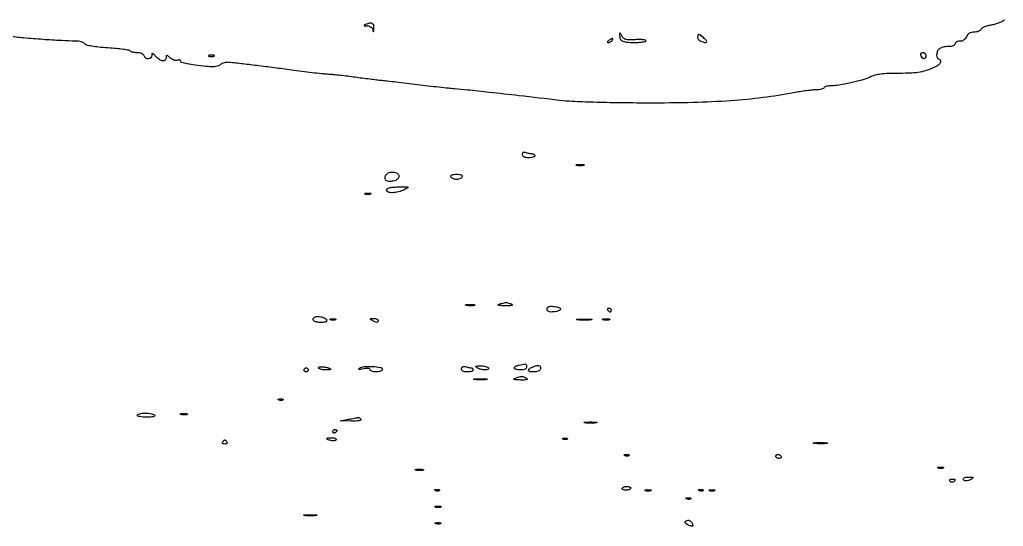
# Model space of a CAD drawing. Extents: x 0 to 1897, y 0 to 3427.
# Drawn here: x 506.9 to 984.4, y 2029 to 2275.1 of the extents above; entities that cross this region are included whole.
import ezdxf

# ---------------------------------------------------------------- set-up
doc = ezdxf.new("R2010")
doc.units = 0
doc.header["$MEASUREMENT"] = 0

msp = doc.modelspace()

# ---------------------------------------------------------------- linework, layer by layer
msp.add_lwpolyline([(985.072082, 2275.072082, -0.07165), (984.018776, 2274.284008, -0.028687), (982.387208, 2273.512052, -0.027667), (980.505462, 2272.869085, -0.03128), (978.639372, 2272.468629, 0.026531), (976.875412, 2272.107567, 0.033779), (975.300441, 2271.581297, 0.035914), (974.091618, 2270.979659, 0.169285), (973.598675, 2270.396547, -0.142658), (973.191832, 2269.861162, -0.060196), (972.399379, 2269.410236, -0.052804), (971.37717, 2269.10344, -0.04655), (970.268513, 2269, 0.051), (968.95123, 2268.865286, 0.083363), (967.907316, 2268.46019, 0.089065), (967.099577, 2267.760038, 0.066285), (966.485048, 2266.75, -0.064002), (965.919041, 2265.810114, -0.077719), (965.164537, 2265.113117, -0.080689), (964.258056, 2264.697775, -0.076127), (963.24792, 2264.579401, 0.056858), (962.384888, 2264.511699, 0.079067), (961.6578, 2264.24655, 0.10036), (961.173036, 2263.831949, 0.167338), (961, 2263.329401, -0.198827), (960.770293, 2262.774582, -0.101033), (960.12942, 2262.350712, -0.06566), (959.093593, 2262.084204, -0.030183), (957.7, 2262, 0.03271), (956.348636, 2261.9115, 0.032464), (955.016875, 2261.6475, 0.034257), (953.887529, 2261.26182, 0.097261), (953.2, 2260.8, 0.106751), (952.370441, 2259.513435, 0.079759), (952.032852, 2257.855074, 0.104548), (952.26021, 2256.50382, 0.308176), (953, 2256, -0.26246), (953.817501, 2255.53913, -0.220833), (953.92752, 2254.537694, -0.116492), (953.126115, 2253.251458, -0.08698), (951.75, 2252.293492, -0.021322), (947.503993, 2250.538367, -0.042069), (943.984688, 2249.58237, -0.034798), (939.945594, 2249.129787, -0.010505), (933.768671, 2249, 0.008885), (928.610327, 2248.908329, 0.023483), (924.931355, 2248.604134, 0.032079), (922.069379, 2248.043057, 0.042298), (919.565724, 2247.151021, -0.037162), (915.688701, 2245.724688, -0.015279), (910.255317, 2244.350739, -0.015223), (904.770849, 2243.314836, -0.039079), (900.748822, 2243, 0.034999), (899.696476, 2242.926249, 0.039687), (898.70928, 2242.70625, 0.04349), (897.917468, 2242.384905, 0.137041), (897.5, 2242, -0.157571), (897.045443, 2241.613505, -0.036362), (896.078565, 2241.29375, -0.034081), (894.857907, 2241.073447, -0.027612), (893.528951, 2241, 0.026068), (891.746201, 2240.90699, 0.006959), (888.922928, 2240.571808, 0.007035), (885.720088, 2240.100335, 0.007206), (882.557362, 2239.542326, -0.016137), (867.795171, 2237.208813, -0.013687), (852.079642, 2235.677502, -0.011529), (833.901952, 2234.827926, -0.006231), (811.5, 2234.57735, -0.003153), (798.006164, 2234.679677, -0.003999), (785.545053, 2234.952458, -0.004036), (775.138703, 2235.347649, -0.017638), (769, 2235.847847, 0.000474), (749.253614, 2238.141306, 0.001189), (734.843516, 2239.766407, 0.001473), (724.308903, 2240.89767, 0.006264), (718, 2241.476563, -0.005964), (715.07479, 2241.743207, -0.001609), (710.44375, 2242.236176, -0.001629), (705.189059, 2242.829977, -0.001688), (700, 2243.451254, 0.000783), (694.859946, 2244.076098, 0.000799), (689.752286, 2244.680603, 0.000775), (685.313102, 2245.191826, 0.00333), (682.667358, 2245.474528, -0.004533), (680.253288, 2245.738353, -0.001674), (676.855143, 2246.152468, -0.001659), (673.148502, 2246.629271, -0.001996), (669.667358, 2247.10296, 0.003969), (666.210468, 2247.559463, 0.003438), (662.577286, 2247.98459, 0.003461), (659.280699, 2248.324295, 0.010098), (657, 2248.496971, -0.012064), (654.497046, 2248.696375, -0.002562), (650.15, 2249.170991, -0.002679), (645.115633, 2249.774112, -0.002544), (640, 2250.441242, 0.001458), (631.559895, 2251.56056, 0.001443), (623.084749, 2252.634526, 0.001518), (615.21133, 2253.584903, 0.002599), (608.636589, 2254.323649, 0.047304), (607.438239, 2254.338218, 0.041782), (606.205958, 2254.131889, 0.044062), (605.121494, 2253.751346, 0.090207), (604.383059, 2253.240202, -0.110869), (603.412009, 2252.625215, -0.055694), (601.99222, 2252.289106, -0.038401), (600.012533, 2252.201118, -0.014521), (597.246469, 2252.371131, -0.009485), (592.046303, 2252.942284, -0.0226), (588.218456, 2253.613388, -0.023139), (585.551147, 2254.33731, -0.325712), (585, 2255.093615, 0.220316), (584.874139, 2255.365387, 0.135779), (584.548434, 2255.516136, 0.085956), (584.051808, 2255.512205, 0.046784), (583.462755, 2255.347334, -0.11755), (582.731472, 2255.249956, -0.056351), (581.800516, 2255.452499, -0.051366), (580.827587, 2255.898059, -0.050911), (579.962755, 2256.533706, 0.008524), (578.76943, 2257.577207, 0.161317), (578.314811, 2257.759627, 0.391951), (578.062211, 2257.5531, 0.034593), (578, 2256.654988, -0.19305), (577.528923, 2255.48037, -0.232857), (576.424316, 2255.076633, -0.12403), (574.791366, 2255.680008, -0.055064), (573.038955, 2257.188561, 0.009796), (571.890634, 2258.373713, 0.136109), (571.375905, 2258.66233, 0.420175), (571.08789, 2258.483729, 0.055097), (571, 2257.688561, -0.187483), (570.558324, 2256.552054, -0.19691), (569.475791, 2256.041593, -0.168558), (568.209451, 2256.40875, -0.148123), (567.361626, 2257.5, 0.133817), (566.93376, 2258.083805, 0.064547), (566.133952, 2258.566901, 0.056076), (565.095782, 2258.890795, 0.047631), (563.952028, 2259, -0.027681), (562.828688, 2259.062239, -0.03414), (561.796683, 2259.248914, -0.036442), (560.979167, 2259.519879, -0.157359), (560.594333, 2259.847366, 0.216941), (560.056938, 2260.207151, 0.00595), (557.203157, 2260.64079, 0.011256), (553.765007, 2261.042771, 0.007359), (549.785316, 2261.358466, -0.008393), (545.262552, 2261.726652, -0.01917), (541.871828, 2262.191856, -0.020424), (539.429655, 2262.726508, -0.16882), (538.5, 2263.350113, 0.11962), (537.876003, 2263.862221, 0.039804), (536.765625, 2264.292329, 0.03696), (535.413137, 2264.589246, 0.034504), (534, 2264.692928, -0.01185), (527.314857, 2264.879868, -0.004729), (518.165801, 2265.43968, -0.004778), (508.849524, 2266.187744, -0.009539), (501.5, 2266.990227, 0.001521)], format="xyb")
for points in [[(675.5, 2272.945153, 0.003071), (674.162725, 2272.397611, 0.358045), (674.080368, 2272.242604, 0.344577), (674.216451, 2272.126142, 0.002977), (675.676676, 2272.070285, -0.074203), (676.542888, 2271.912291, -0.06915), (677.348292, 2271.506584, -0.073142), (677.972639, 2270.924087, -0.10499), (678.310674, 2270.25, 0.009556), (678.557626, 2269.373816, 0.524627), (678.69617, 2269.329337, 0.213559), (678.811325, 2269.542991, 0.005163), (678.883999, 2270.690983, 0.055892), (678.786001, 2272.356486, 0.206025), (678.223552, 2273.220981, 0.195093), (677.183448, 2273.434293, 0.049895)], [(798.06768, 2268.331787, 0.085911), (798.314169, 2266.170028, 0.185644), (799.314167, 2264.860155, 0.114481), (801.340486, 2264.180378, 0.023931), (805.106989, 2264, 0.013274), (807.36625, 2264.05999, 0.021828), (809.268928, 2264.244635, 0.017538), (810.7344, 2264.504444, 0.35381), (811, 2264.832801, 0.362254), (810.740157, 2265.144384, 0.021338), (809.427769, 2265.326557, 0.024237), (807.699779, 2265.407477, 0.014578), (805.647726, 2265.344206, -0.012366), (802.58494, 2265.23621, -0.075188), (801.018785, 2265.456242, -0.134186), (800.024907, 2266.074453, -0.074649), (799.215406, 2267.261404, 0.020809), (798.794005, 2268.049296, 0.072001), (798.432743, 2268.49925, 0.308021), (798.204005, 2268.53451, 0.273605)], [(793, 2265, 0.027275), (792.445888, 2264.597454, 0.147021), (792.239151, 2264.292684, 0.37991), (792.327599, 2264.095709, 0.102799), (792.690983, 2264.015313, 0.074131), (793.192374, 2264.083483, 0.053889), (793.713662, 2264.298248, 0.054031), (794.175433, 2264.618541, 0.075854), (794.5, 2265, 0.034464), (794.886554, 2265.734105, 0.541951), (794.758161, 2265.931144, 0.136158), (794.281145, 2265.798791, 0.008108)], [(836, 2266.606989, 0.100912), (836.11783, 2266.029105, 0.066819), (836.46465, 2265.444872, 0.063449), (836.977066, 2264.943098, 0.070559), (837.581787, 2264.606989, 0.022745), (839.560606, 2263.949195, 0.249229), (840.352563, 2264.120531, 0.407907), (840.410774, 2264.733894, 0.035211), (839.230375, 2266, 0.014197), (837.546712, 2267.481553, 0.127561), (836.664443, 2267.896355, 0.368675), (836.175062, 2267.615704, 0.086131)], [(944.229167, 2257.8125, 0.113253), (944.877068, 2256.749304, 0.165501), (945.846361, 2256.257027, 0.244413), (946.653027, 2256.540134, 0.190724), (947, 2257.416667, 0.099038), (946.879125, 2258.020927, 0.097945), (946.534896, 2258.534896, 0.097945), (946.020927, 2258.879125, 0.099038), (945.416667, 2259, 0.077096), (944.841384, 2258.910766, 0.119977), (944.414714, 2258.651172, 0.144529), (944.204183, 2258.264262, 0.134046)], [(598.75, 2257.337719, 0.057986), (599.320008, 2257.181385, 0.037979), (600, 2257.12966, 0.037979), (600.679992, 2257.181385, 0.057986), (601.25, 2257.337719, 0.174857), (601.459382, 2257.525001, 0.447206), (601.398438, 2257.693942, 0.078554), (600.89144, 2257.810911, 0.017491), (600, 2257.842105, 0.017491), (599.10856, 2257.810911, 0.078554), (598.601562, 2257.693942, 0.447206), (598.540618, 2257.525001, 0.174857)], [(755.581787, 2210, -0.068778), (756.123848, 2209.925082, -0.085072), (756.5834, 2209.70625, -0.099897), (756.890679, 2209.381338, -0.140509), (757, 2209, -0.254951), (756.790443, 2208.615738, -0.06271), (756.11875, 2208.29375, -0.048861), (755.149251, 2208.072766, -0.031626), (754, 2208, -0.032693), (752.631689, 2208.089564, -0.090507), (751.716711, 2208.383916, -0.139224), (751.192835, 2208.890317, -0.132184), (751, 2209.606989, -0.076855), (751.101342, 2210.262395, -0.176865), (751.40165, 2210.651801, -0.16701), (751.896449, 2210.769113, -0.067159), (752.581787, 2210.606989, 0.024761), (753.290883, 2210.374442, 0.016939), (754.115525, 2210.178303, 0.017107), (754.925091, 2210.043146, 0.032815)], [(780.75, 2204.310674, -0.039571), (779.952734, 2204.168469, -0.024357), (779, 2204.122029, -0.024357), (778.047266, 2204.168469, -0.039571), (777.25, 2204.310674, -0.161593), (776.99086, 2204.478988, -0.542911), (777.042188, 2204.633659, -0.052887), (777.748017, 2204.740287, -0.011065), (779, 2204.767997, -0.011065), (780.251983, 2204.740287, -0.052887), (780.957812, 2204.633659, -0.542911), (781.00914, 2204.478988, -0.161593)], [(691, 2199.116577, -0.103952), (690.820405, 2198.262074, -0.108977), (690.313341, 2197.568686, -0.087239), (689.45726, 2197.045881, -0.04514), (688.25, 2196.693503, -0.047853), (686.16441, 2196.48816, -0.157592), (684.864235, 2196.904789, -0.229222), (684.338812, 2197.872488, -0.103662), (684.574206, 2199.332783, -0.204278), (685.855878, 2200.656085, -0.108422), (688.140294, 2201.077367, -0.122469), (690.205009, 2200.489551, -0.268623)], [(721.75, 2198.75, -0.141711), (721.420146, 2198.27125, -0.064922), (720.770313, 2197.867188, -0.056675), (719.923434, 2197.592732, -0.050084), (719, 2197.5, -0.050084), (718.076566, 2197.592732, -0.056675), (717.229687, 2197.867188, -0.064922), (716.579854, 2198.27125, -0.141711), (716.25, 2198.75, -0.211461), (716.300722, 2199.282133, -0.159419), (716.738596, 2199.684211, -0.080465), (717.632602, 2199.92783, -0.026371), (719, 2200, -0.026371), (720.367398, 2199.92783, -0.080465), (721.261404, 2199.684211, -0.159419), (721.699278, 2199.282133, -0.211461)], [(693.635693, 2192.512623, -0.057195), (690.869538, 2191.434626, -0.059573), (687.969231, 2191.030842, -0.078012), (685.751342, 2191.335214, -0.33103), (685, 2192.345711, -0.254583), (685.339605, 2192.969465, -0.079268), (686.349217, 2193.414821, -0.043949), (688.077579, 2193.710431, -0.013135), (690.75, 2193.858334, -0.001981), (694.688966, 2193.957056, -0.114865), (695.391337, 2193.809089, -0.603983), (695.406094, 2193.500279, -0.011499)], [(677.25, 2190.337719, -0.057986), (676.679992, 2190.181385, -0.037979), (676, 2190.12966, -0.037979), (675.320008, 2190.181385, -0.057986), (674.75, 2190.337719, -0.174857), (674.540618, 2190.525001, -0.447206), (674.601562, 2190.693942, -0.078554), (675.10856, 2190.810911, -0.017491), (676, 2190.842105, -0.017491), (676.89144, 2190.810911, -0.078554), (677.398438, 2190.693942, -0.447206), (677.459382, 2190.525001, -0.174857)], [(727.761659, 2136.31292, -0.041951), (726.934218, 2136.169017, -0.020826), (725.869594, 2136.119272, -0.020511), (724.754739, 2136.159391, -0.028254), (723.761659, 2136.292739, -0.082665), (723.319562, 2136.45659, -0.67161), (723.339362, 2136.605813, -0.053901), (724.071102, 2136.715166, -0.008901), (725.5, 2136.747817, -0.009782), (726.938425, 2136.726931, -0.038992), (727.814362, 2136.62839, -0.417468), (727.916221, 2136.476221, -0.285845)], [(745.5, 2137, -0.117481), (746.006349, 2136.6232, -0.545663), (745.918595, 2136.341369, -0.062065), (744.883147, 2136.189158, -0.006966), (742.5, 2136.169965, -0.00445), (739.884301, 2136.208623, -0.074358), (739.031591, 2136.356858, -0.670593), (739.01471, 2136.601826, -0.037075), (740, 2137, -0.008268), (742.08295, 2137.6293, -0.069327), (743.054073, 2137.7646, -0.085809), (743.944788, 2137.610604, -0.015867)], [(769.5, 2134.5, -0.249714), (769.283511, 2134.093555, -0.052026), (768.545313, 2133.701701, -0.043226), (767.494957, 2133.379494, -0.02879), (766.25, 2133.186642, -0.023593), (764.650364, 2133.108287, -0.096753), (763.701314, 2133.29193, -0.174499), (763.190025, 2133.74909, -0.124567), (763, 2134.5, -0.124567), (763.190025, 2135.25091, -0.174499), (763.701314, 2135.70807, -0.096753), (764.650364, 2135.891713, -0.023593), (766.25, 2135.813358, -0.02879), (767.494957, 2135.620506, -0.043226), (768.545313, 2135.298299, -0.052026), (769.283511, 2134.906445, -0.249714)], [(794, 2134, -0.042167), (793.967655, 2133.617151, -0.061769), (793.870461, 2133.29375, -0.081139), (793.727648, 2133.07446, -0.210953), (793.559017, 2133, -0.151918), (793.34829, 2133.065539, -0.038439), (793.066025, 2133.29375, -0.035638), (792.768994, 2133.617226, -0.029505), (792.5, 2134, -0.082592), (792.343488, 2134.3821, -0.161196), (792.3746, 2134.70625, -0.182303), (792.586039, 2134.921712, -0.108972), (792.940983, 2135, -0.093332), (793.345238, 2134.923877, -0.09642), (793.688914, 2134.70625, -0.099167), (793.918938, 2134.381556, -0.105053)], [(654.418213, 2130.393011, -0.079041), (655.743005, 2129.627147, -0.366567), (655.894364, 2128.823532, -0.219751), (655.001811, 2128.18414, -0.047285), (653.059017, 2128, -0.045453), (651.138253, 2128.174969, -0.107921), (649.821803, 2128.726433, -0.224764), (649.377501, 2129.508008, -0.21841), (649.693853, 2130.36052, -0.12867), (650.470408, 2130.814957, -0.066762), (651.590498, 2130.973035, -0.055117), (652.943801, 2130.832814, -0.038279)], [(660.25, 2129.337719, -0.057986), (659.679992, 2129.181385, -0.037979), (659, 2129.12966, -0.037979), (658.320008, 2129.181385, -0.057986), (657.75, 2129.337719, -0.174857), (657.540618, 2129.525001, -0.447206), (657.601562, 2129.693942, -0.078554), (658.10856, 2129.810911, -0.017491), (659, 2129.842105, -0.017491), (659.89144, 2129.810911, -0.078554), (660.398438, 2129.693942, -0.447206), (660.459382, 2129.525001, -0.174857)], [(681, 2129, -0.163584), (680.775753, 2128.332924, -0.234725), (680.227035, 2128.060308, -0.112355), (679.301377, 2128.270972, -0.031558), (678, 2129, -0.023197), (677.271114, 2129.520491, -0.409657), (677.237851, 2129.781653, -0.220444), (677.555791, 2129.949578, -0.011293), (678.75, 2129.984687, -0.042523), (679.611405, 2129.917196, -0.062416), (680.339062, 2129.701752, -0.082215), (680.832025, 2129.381177, -0.210568)], [(784.25, 2129.276604, -0.019375), (782.770235, 2129.150935, -0.011494), (781, 2129.110234, -0.011494), (779.229765, 2129.150935, -0.019375), (777.75, 2129.276604, -0.108536), (777.333801, 2129.423685, -0.707215), (777.364062, 2129.56145, -0.025693), (778.670434, 2129.655793, -0.005179), (781, 2129.679926, -0.005179), (783.329566, 2129.655793, -0.025693), (784.635938, 2129.56145, -0.707215), (784.666199, 2129.423685, -0.108536)], [(793.269032, 2129.344063, -0.06278), (792.671085, 2129.185595, -0.030339), (791.880008, 2129.127736, -0.029507), (791.036634, 2129.167106, -0.037336), (790.269032, 2129.307009, -0.087174), (789.883358, 2129.48334, -0.597527), (789.900903, 2129.643467, -0.080377), (790.431793, 2129.764444, -0.012823), (791.5, 2129.805051, -0.014395), (792.580113, 2129.787295, -0.052471), (793.257153, 2129.684921, -0.333666), (793.386009, 2129.52287, -0.31318)], [(647, 2105, -0.099038), (646.923658, 2104.618362, -0.097945), (646.70625, 2104.29375, -0.097945), (646.381638, 2104.076342, -0.099038), (646, 2104, -0.099038), (645.618362, 2104.076342, -0.097945), (645.29375, 2104.29375, -0.097945), (645.076342, 2104.618362, -0.099038), (645, 2105, -0.099038), (645.076342, 2105.381638, -0.097945), (645.29375, 2105.70625, -0.097945), (645.618362, 2105.923658, -0.099038), (646, 2106, -0.099038), (646.381638, 2105.923658, -0.097945), (646.70625, 2105.70625, -0.097945), (646.923658, 2105.381638, -0.099038)], [(657.916667, 2105.359324, -0.607811), (657.883592, 2105.220029, -0.028872), (657.280729, 2105.105551, -0.021818), (656.353346, 2105.025321, -0.010668), (655.166667, 2105, -0.030509), (653.953496, 2105.074095, -0.047371), (652.930208, 2105.299347, -0.060308), (652.218827, 2105.627161, -0.260279), (652, 2106.019052, -0.409681), (652.482161, 2106.508746, -0.031647), (654.510424, 2106.411778, -0.035032), (656.652742, 2106.019549, -0.115641)], [(682.998912, 2105.25, -0.211077), (682.781303, 2104.756331, -0.086377), (682.149909, 2104.354076, -0.062143), (681.189168, 2104.087362, -0.036683), (680, 2104, -0.034202), (678.850912, 2104.078693, -0.052208), (677.88125, 2104.31709, -0.067925), (677.214059, 2104.665317, -0.243158), (677, 2105.079455, 0.262044), (676.771585, 2105.485363, 0.103191), (676.145559, 2105.706823, 0.058833), (675.129867, 2105.723921, 0.023448), (673.75, 2105.51878, -0.010107), (672.309624, 2105.265207, -0.08084), (671.637672, 2105.270101, -0.534509), (671.54571, 2105.475785, -0.102088), (671.890681, 2105.835287, -0.134579), (674.129841, 2106.614793, -0.030032), (678.216022, 2106.645054, -0.025463), (682.153993, 2106.235794, -0.369414)], [(726.081787, 2106, -0.108102), (726.432104, 2105.923365, -0.099646), (726.730275, 2105.70625, -0.095575), (726.930205, 2105.381772, -0.090658), (727, 2105, -0.342896), (726.441048, 2104.280785, -0.055986), (724.571587, 2104.021887, -0.052899), (722.57522, 2104.181819, -0.210944), (721.586203, 2104.86052, -0.167257), (721.396126, 2105.702109, -0.20546), (721.789141, 2106.397207, -0.155791), (722.68402, 2106.715595, -0.100115), (723.779553, 2106.531099, 0.019119), (724.376758, 2106.327759, 0.015806), (725.026743, 2106.15601, 0.016097), (725.633475, 2106.03647, 0.040608)], [(734.5, 2106, -0.470062), (734.268236, 2105.312729, -0.091939), (732.790768, 2105.038739, -0.057498), (730.692887, 2105.280789, -0.086211), (729, 2106, -0.068112), (728.458828, 2106.464916, -0.473384), (728.506949, 2106.764579, -0.120351), (729.108884, 2106.94274, -0.010855), (730.690983, 2106.984687, -0.02908), (731.957871, 2106.917041, -0.035387), (733.126162, 2106.701752, -0.038112), (734.053108, 2106.385117, -0.154173)], [(753, 2106.5, -0.152103), (752.797909, 2105.851045, -0.12651), (752.25, 2105.375, -0.082504), (751.322075, 2105.088963, -0.033607), (750, 2105, -0.029382), (748.850612, 2105.067601, -0.045844), (747.88125, 2105.273319, -0.057801), (747.204838, 2105.572321, -0.265783), (747, 2105.930449, -0.225941), (747.258519, 2106.473338, -0.082463), (748.0176, 2106.905345, -0.036825), (749.468234, 2107.321276, -0.006499), (752.25, 2107.863818, -0.206235), (752.535554, 2107.797816, -0.108952), (752.779688, 2107.519372, -0.077294), (752.945025, 2107.064319, -0.048595)], [(759.553851, 2105.087132, -0.193485), (758.5467, 2104.3451, -0.048641), (756.493107, 2104.023117, -0.051721), (754.562432, 2104.110117, -0.371392), (754, 2104.762872, -0.259341), (754.501333, 2105.664414, -0.044171), (756.320379, 2106.582734, -0.04432), (758.291015, 2107.172176, -0.229239), (759.362868, 2106.900049, -0.106703), (759.641329, 2106.540419, -0.085536), (759.774902, 2106.068119, -0.081503), (759.745394, 2105.557179, -0.083503)], [(753, 2101, -0.186305), (753.304154, 2100.581682, -0.403834), (753.128042, 2100.264852, -0.067537), (752.114736, 2100.100299, -0.009584), (750, 2100.085598, -0.006741), (747.75577, 2100.143283, -0.078024), (746.89499, 2100.313218, -0.575483), (746.844987, 2100.594788, -0.074211), (747.5, 2101, -0.025504), (749.29494, 2101.66511, -0.076113), (750.586397, 2101.862849, -0.092807), (751.728456, 2101.649025, -0.050936)], [(733.767909, 2100.285474, -0.024559), (732.487453, 2100.154945, -0.012695), (730.878422, 2100.111345, -0.01259), (729.218327, 2100.150328, -0.018638), (727.767909, 2100.275269, -0.069146), (727.205163, 2100.425738, -0.756877), (727.222448, 2100.564056, -0.031761), (728.352754, 2100.662864, -0.005499), (730.5, 2100.690131, -0.005888), (732.655786, 2100.668409, -0.025342), (733.934948, 2100.575472, -0.556092), (734.000181, 2100.434198, -0.212532)], [(634.729167, 2090.395833, -0.126455), (634.402231, 2090.202593, -0.060344), (633.916927, 2090.123424, -0.05415), (633.359369, 2090.160852, -0.051402), (632.8125, 2090.316886, -0.054073), (632.395823, 2090.538436, -0.470617), (632.37858, 2090.720685, -0.168741), (632.670344, 2090.862007, -0.018894), (633.416667, 2090.921053, -0.028489), (634.112848, 2090.910055, -0.077125), (634.592839, 2090.799335, -0.208169), (634.77538, 2090.614691, -0.296942)], [(572.5, 2083, -0.397171), (572.416353, 2082.592706, -0.091154), (571.715335, 2082.270946, -0.045191), (570.410761, 2082.062852, -0.016966), (568.559017, 2082, -0.020671), (566.811621, 2082.072272, -0.033326), (565.339211, 2082.29375, -0.036254), (564.268743, 2082.61133, -0.312055), (564, 2083, -0.293924), (564.248983, 2083.38696, -0.044731), (565.157664, 2083.70625, -0.038191), (566.43068, 2083.927595, -0.023957), (567.940983, 2084, -0.023552), (569.49521, 2083.92675, -0.030444), (570.90585, 2083.70625, -0.031293), (572.01959, 2083.387806, -0.17067)], [(588.269032, 2083.344063, -0.06278), (587.671085, 2083.185595, -0.030339), (586.880008, 2083.127736, -0.029507), (586.036634, 2083.167106, -0.037336), (585.269032, 2083.307009, -0.087174), (584.883358, 2083.48334, -0.597527), (584.900903, 2083.643467, -0.080377), (585.431793, 2083.764444, -0.012823), (586.5, 2083.805051, -0.014395), (587.580113, 2083.787295, -0.052471), (588.257153, 2083.684921, -0.333666), (588.386009, 2083.52287, -0.31318)], [(672.5, 2081, -0.435432), (672.388664, 2080.594199, -0.07533), (671.543255, 2080.303397, -0.038314), (670.011799, 2080.143031, -0.013618), (667.809017, 2080.141905), (662.5, 2080.283811), (666.5, 2081, 0.000406), (668.082404, 2081.284653, 0.000532), (669.527976, 2081.547493, 0.000389), (670.739378, 2081.770063, 0.005017), (671.190983, 2081.858095, -0.132386), (671.500794, 2081.839269, -0.064168), (671.860537, 2081.664565, -0.05689), (672.212293, 2081.371931, -0.052463)], [(786.75, 2079.283746, -0.023547), (785.497782, 2079.153981, -0.014044), (784, 2079.111902, -0.014044), (782.502218, 2079.153981, -0.023547), (781.25, 2079.283746, -0.124239), (780.887591, 2079.435926, -0.664672), (780.923437, 2079.577962, -0.03126), (782.02938, 2079.675363, -0.006336), (784, 2079.700336, -0.006336), (785.97062, 2079.675363, -0.03126), (787.076563, 2079.577962, -0.664672), (787.112409, 2079.435926, -0.124239)], [(661, 2075.559017, -0.151918), (660.934461, 2075.34829, -0.038439), (660.70625, 2075.066025, -0.035638), (660.382774, 2074.768994, -0.029505), (660, 2074.5, -0.082592), (659.6179, 2074.343488, -0.161196), (659.29375, 2074.3746, -0.182303), (659.078288, 2074.586039, -0.108972), (659, 2074.940983, -0.093332), (659.076123, 2075.345238, -0.09642), (659.29375, 2075.688914, -0.099167), (659.618444, 2075.918938, -0.105053), (660, 2076, -0.042167), (660.382849, 2075.967655, -0.061769), (660.70625, 2075.870461, -0.081139), (660.92554, 2075.727648, -0.210953)], [(607.5, 2070, -0.146489), (607.602013, 2069.620597, -0.191582), (607.461189, 2069.29375, -0.134005), (607.074636, 2069.072951, -0.063222), (606.5, 2069, -0.063222), (605.925364, 2069.072951, -0.134005), (605.538811, 2069.29375, -0.191582), (605.397987, 2069.620597, -0.146489), (605.5, 2070, -0.025622), (605.764631, 2070.382847, -0.032351), (606.048689, 2070.70625, -0.033983), (606.313296, 2070.937141, -0.163822), (606.5, 2071, -0.163822), (606.686704, 2070.937141, -0.033983), (606.951311, 2070.70625, -0.032351), (607.235369, 2070.382847, -0.025622)], [(660.558021, 2071.09388, -0.15438), (660.198685, 2070.78447, -0.064046), (659.575304, 2070.607491, -0.054994), (658.805232, 2070.577577, -0.046215), (657.999004, 2070.710511, -0.01719), (656.27602, 2071.224963, -0.439388), (656.098164, 2071.625086, -0.284356), (656.561938, 2071.947157, -0.013228), (658.559017, 2072, -0.034022), (659.501616, 2071.935787, -0.072514), (660.201819, 2071.733827, -0.140077), (660.552033, 2071.436488, -0.293546)], [(772.729167, 2071.395833, -0.126455), (772.402231, 2071.202593, -0.060344), (771.916927, 2071.123424, -0.05415), (771.359369, 2071.160852, -0.051402), (770.8125, 2071.316886, -0.054073), (770.395823, 2071.538436, -0.470617), (770.37858, 2071.720685, -0.168741), (770.670344, 2071.862007, -0.018894), (771.416667, 2071.921053, -0.028489), (772.112848, 2071.910055, -0.077125), (772.592839, 2071.799335, -0.208169), (772.77538, 2071.614691, -0.296942)], [(898.767909, 2069.285474, -0.024559), (897.487453, 2069.154945, -0.012695), (895.878422, 2069.111345, -0.01259), (894.218327, 2069.150328, -0.018638), (892.767909, 2069.275269, -0.069146), (892.205163, 2069.425738, -0.756877), (892.222448, 2069.564056, -0.031761), (893.352754, 2069.662864, -0.005499), (895.5, 2069.690131, -0.005888), (897.655786, 2069.668409, -0.025342), (898.934948, 2069.575472, -0.556092), (899.000181, 2069.434198, -0.212532)], [(802.729167, 2063.395833, -0.126455), (802.402231, 2063.202593, -0.060344), (801.916927, 2063.123424, -0.05415), (801.359369, 2063.160852, -0.051402), (800.8125, 2063.316886, -0.054073), (800.395823, 2063.538436, -0.470617), (800.37858, 2063.720685, -0.168741), (800.670344, 2063.862007, -0.018894), (801.416667, 2063.921053, -0.028489), (802.112848, 2063.910055, -0.077125), (802.592839, 2063.799335, -0.208169), (802.77538, 2063.614691, -0.296942)], [(876.5, 2063, -0.139169), (876.607943, 2062.620352, -0.191142), (876.478525, 2062.29375, -0.138808), (876.110654, 2062.073267, -0.066118), (875.559017, 2062, -0.062283), (874.962904, 2062.074545, -0.080552), (874.457961, 2062.29375, -0.097988), (874.120018, 2062.618621, -0.153634), (874, 2063, -0.092995), (874.071618, 2063.381732, -0.096318), (874.276414, 2063.70625, -0.099231), (874.581949, 2063.923444, -0.105429), (874.940983, 2064, -0.089642), (875.346558, 2063.926698, -0.053229), (875.7871, 2063.70625, -0.051032), (876.193797, 2063.382515, -0.06081)], [(702.75, 2056.310674, -0.039571), (701.952734, 2056.168469, -0.024357), (701, 2056.122029, -0.024357), (700.047266, 2056.168469, -0.039571), (699.25, 2056.310674, -0.161593), (698.99086, 2056.478988, -0.542911), (699.042188, 2056.633659, -0.052887), (699.748017, 2056.740287, -0.011065), (701, 2056.767997, -0.011065), (702.251983, 2056.740287, -0.052887), (702.957812, 2056.633659, -0.542911), (703.00914, 2056.478988, -0.161593)], [(955.25, 2057.337719, -0.057986), (954.679992, 2057.181385, -0.037979), (954, 2057.12966, -0.037979), (953.320008, 2057.181385, -0.057986), (952.75, 2057.337719, -0.174857), (952.540618, 2057.525001, -0.447206), (952.601562, 2057.693942, -0.078554), (953.10856, 2057.810911, -0.017491), (954, 2057.842105, -0.017491), (954.89144, 2057.810911, -0.078554), (955.398438, 2057.693942, -0.447206), (955.459382, 2057.525001, -0.174857)], [(961, 2051.559017, -0.211827), (960.716404, 2050.919648, -0.127879), (959.969093, 2050.529206, -0.122608), (959.101938, 2050.54388, -0.191362), (958.510081, 2050.983688, -0.136093), (958.397824, 2051.36964, -0.190788), (958.524436, 2051.701458, -0.140899), (958.890269, 2051.925389, -0.067432), (959.440983, 2052, -0.026751), (960.038367, 2051.968016, -0.042195), (960.542039, 2051.870461, -0.051652), (960.89701, 2051.729146, -0.279105)], [(969, 2052, -0.05437), (967.582896, 2051.288872, -0.089354), (966.2663, 2051.051693, -0.147327), (965.363212, 2051.323695, -0.251537), (965, 2052, -0.242407), (965.19699, 2052.382445, -0.069028), (965.807812, 2052.701752, -0.052836), (966.696678, 2052.917643, -0.03458), (967.75, 2052.984687, -0.011096), (969.150937, 2052.945789, -0.155556), (969.616929, 2052.771138, -0.461139), (969.628119, 2052.487379, -0.043106)], [(710.729167, 2046.395833, -0.126455), (710.402231, 2046.202593, -0.060344), (709.916927, 2046.123424, -0.05415), (709.359369, 2046.160852, -0.051402), (708.8125, 2046.316886, -0.054073), (708.395823, 2046.538436, -0.470617), (708.37858, 2046.720685, -0.168741), (708.670344, 2046.862007, -0.018894), (709.416667, 2046.921053, -0.028489), (710.112848, 2046.910055, -0.077125), (710.592839, 2046.799335, -0.208169), (710.77538, 2046.614691, -0.296942)], [(802.92453, 2046.953357, -0.070716), (802.343999, 2046.699397, -0.047104), (801.628091, 2046.57131, -0.046771), (800.893614, 2046.579073, -0.065685), (800.256838, 2046.731684, -0.033698), (799.591277, 2047.039972, -0.237465), (799.394825, 2047.325069, -0.255746), (799.513544, 2047.636971, -0.03821), (800.07547, 2048.046643, -0.070716), (800.656001, 2048.300603, -0.047104), (801.371909, 2048.42869, -0.046771), (802.106386, 2048.420927, -0.065685), (802.743162, 2048.268316, -0.033698), (803.408723, 2047.960028, -0.237465), (803.605175, 2047.674931, -0.255746), (803.486456, 2047.363029, -0.03821)], [(813.25, 2046.337719, -0.057986), (812.679992, 2046.181385, -0.037979), (812, 2046.12966, -0.037979), (811.320008, 2046.181385, -0.057986), (810.75, 2046.337719, -0.174857), (810.540618, 2046.525001, -0.447206), (810.601562, 2046.693942, -0.078554), (811.10856, 2046.810911, -0.017491), (812, 2046.842105, -0.017491), (812.89144, 2046.810911, -0.078554), (813.398438, 2046.693942, -0.447206), (813.459382, 2046.525001, -0.174857)], [(838.729167, 2046.395833, -0.126455), (838.402231, 2046.202593, -0.060344), (837.916927, 2046.123424, -0.05415), (837.359369, 2046.160852, -0.051402), (836.8125, 2046.316886, -0.054073), (836.395823, 2046.538436, -0.470617), (836.37858, 2046.720685, -0.168741), (836.670344, 2046.862007, -0.018894), (837.416667, 2046.921053, -0.028489), (838.112848, 2046.910055, -0.077125), (838.592839, 2046.799335, -0.208169), (838.77538, 2046.614691, -0.296942)], [(844.25, 2046.337719, -0.057986), (843.679992, 2046.181385, -0.037979), (843, 2046.12966, -0.037979), (842.320008, 2046.181385, -0.057986), (841.75, 2046.337719, -0.174857), (841.540618, 2046.525001, -0.447206), (841.601562, 2046.693942, -0.078554), (842.10856, 2046.810911, -0.017491), (843, 2046.842105, -0.017491), (843.89144, 2046.810911, -0.078554), (844.398438, 2046.693942, -0.447206), (844.459382, 2046.525001, -0.174857)], [(832.729167, 2042.395833, -0.126455), (832.402231, 2042.202593, -0.060344), (831.916927, 2042.123424, -0.05415), (831.359369, 2042.160852, -0.051402), (830.8125, 2042.316886, -0.054073), (830.395823, 2042.538436, -0.470617), (830.37858, 2042.720685, -0.168741), (830.670344, 2042.862007, -0.018894), (831.416667, 2042.921053, -0.028489), (832.112848, 2042.910055, -0.077125), (832.592839, 2042.799335, -0.208169), (832.77538, 2042.614691, -0.296942)], [(650.75, 2034.283746, -0.023547), (649.497782, 2034.153981, -0.014044), (648, 2034.111902, -0.014044), (646.502218, 2034.153981, -0.023547), (645.25, 2034.283746, -0.124239), (644.887591, 2034.435926, -0.664672), (644.923437, 2034.577962, -0.03126), (646.02938, 2034.675363, -0.006336), (648, 2034.700336, -0.006336), (649.97062, 2034.675363, -0.03126), (651.076563, 2034.577962, -0.664672), (651.112409, 2034.435926, -0.124239)], [(711.25, 2038.337719, -0.057986), (710.679992, 2038.181385, -0.037979), (710, 2038.12966, -0.037979), (709.320008, 2038.181385, -0.057986), (708.75, 2038.337719, -0.174857), (708.540618, 2038.525001, -0.447206), (708.601562, 2038.693942, -0.078554), (709.10856, 2038.810911, -0.017491), (710, 2038.842105, -0.017491), (710.89144, 2038.810911, -0.078554), (711.398438, 2038.693942, -0.447206), (711.459382, 2038.525001, -0.174857)], [(711.25, 2030.337719, -0.057986), (710.679992, 2030.181385, -0.037979), (710, 2030.12966, -0.037979), (709.320008, 2030.181385, -0.057986), (708.75, 2030.337719, -0.174857), (708.540618, 2030.525001, -0.447206), (708.601562, 2030.693942, -0.078554), (709.10856, 2030.810911, -0.017491), (710, 2030.842105, -0.017491), (710.89144, 2030.810911, -0.078554), (711.398438, 2030.693942, -0.447206), (711.459382, 2030.525001, -0.174857)], [(833.361626, 2030.5, -0.024732), (833.710273, 2029.437093, -0.357471), (833.559935, 2029.099655, -0.200314), (833.081317, 2029.066269, -0.010164), (831.581787, 2029.606989, -0.082423), (830.471026, 2030.259119, -0.201856), (830.044312, 2031.084632, -0.293113), (830.395424, 2031.74048, -0.127945), (831.393011, 2032, -0.096313), (831.968559, 2031.888097, -0.06686), (832.545909, 2031.559375, -0.064359), (833.037471, 2031.073431, -0.074185)]]:
    msp.add_lwpolyline(points, format="xyb", close=True)

doc.saveas('drawing.dxf')
